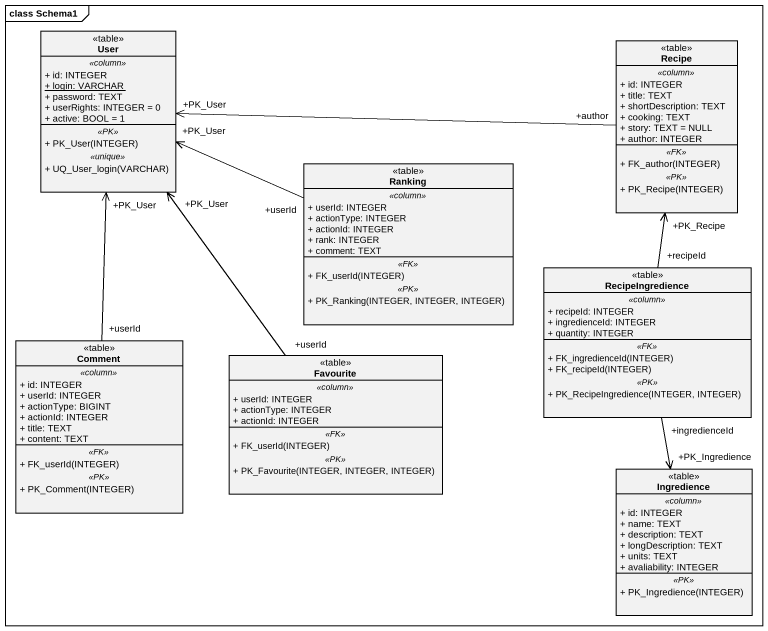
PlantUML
@startuml
mainframe class Schema1
hide circle
hide empty members
skinparam classAttributeIconSize 0
class User <<table>> {
  .. <<column>> ..
  + id: INTEGER
  {static} + login: VARCHAR
  + password: TEXT
  + userRights: INTEGER = 0
  + active: BOOL = 1
  .. <<PK>> ..
  + PK_User(INTEGER)
  .. <<unique>> ..
  + UQ_User_login(VARCHAR)
}
class Recipe <<table>> {
  .. <<column>> ..
  + id: INTEGER
  + title: TEXT
  + shortDescription: TEXT
  + cooking: TEXT
  + story: TEXT = NULL
  + author: INTEGER
  .. <<FK>> ..
  + FK_author(INTEGER)
  .. <<PK>> ..
  + PK_Recipe(INTEGER)
}
class Ranking <<table>> {
  .. <<column>> ..
  + userId: INTEGER
  + actionType: INTEGER
  + actionId: INTEGER
  + rank: INTEGER
  + comment: TEXT
  .. <<FK>> ..
  + FK_userId(INTEGER)
  .. <<PK>> ..
  + PK_Ranking(INTEGER, INTEGER, INTEGER)
}
class RecipeIngredience <<table>> {
  .. <<column>> ..
  + recipeId: INTEGER
  + ingredienceId: INTEGER
  + quantity: INTEGER
  .. <<FK>> ..
  + FK_ingredienceId(INTEGER)
  + FK_recipeId(INTEGER)
  .. <<PK>> ..
  + PK_RecipeIngredience(INTEGER, INTEGER)
}
class Comment <<table>> {
  .. <<column>> ..
  + id: INTEGER
  + userId: INTEGER
  + actionType: BIGINT
  + actionId: INTEGER
  + title: TEXT
  + content: TEXT
  .. <<FK>> ..
  + FK_userId(INTEGER)
  .. <<PK>> ..
  + PK_Comment(INTEGER)
}
class Favourite <<table>> {
  .. <<column>> ..
  + userId: INTEGER
  + actionType: INTEGER
  + actionId: INTEGER
  .. <<FK>> ..
  + FK_userId(INTEGER)
  .. <<PK>> ..
  + PK_Favourite(INTEGER, INTEGER, INTEGER)
}
class Ingredience <<table>> {
  .. <<column>> ..
  + id: INTEGER
  + name: TEXT
  + description: TEXT
  + longDescription: TEXT
  + units: TEXT
  + avaliability: INTEGER
  .. <<PK>> ..
  + PK_Ingredience(INTEGER)
}
Recipe "+author" -left-> "+PK_User" User
Ranking "+userId" -left-> "+PK_User" User
RecipeIngredience "+recipeId" -up-> "+PK_Recipe" Recipe
RecipeIngredience "+ingredienceId" --> "+PK_Ingredience" Ingredience
Comment "+userId" -up-> "+PK_User" User
Favourite "+userId" -up-> "+PK_User" User
@enduml
